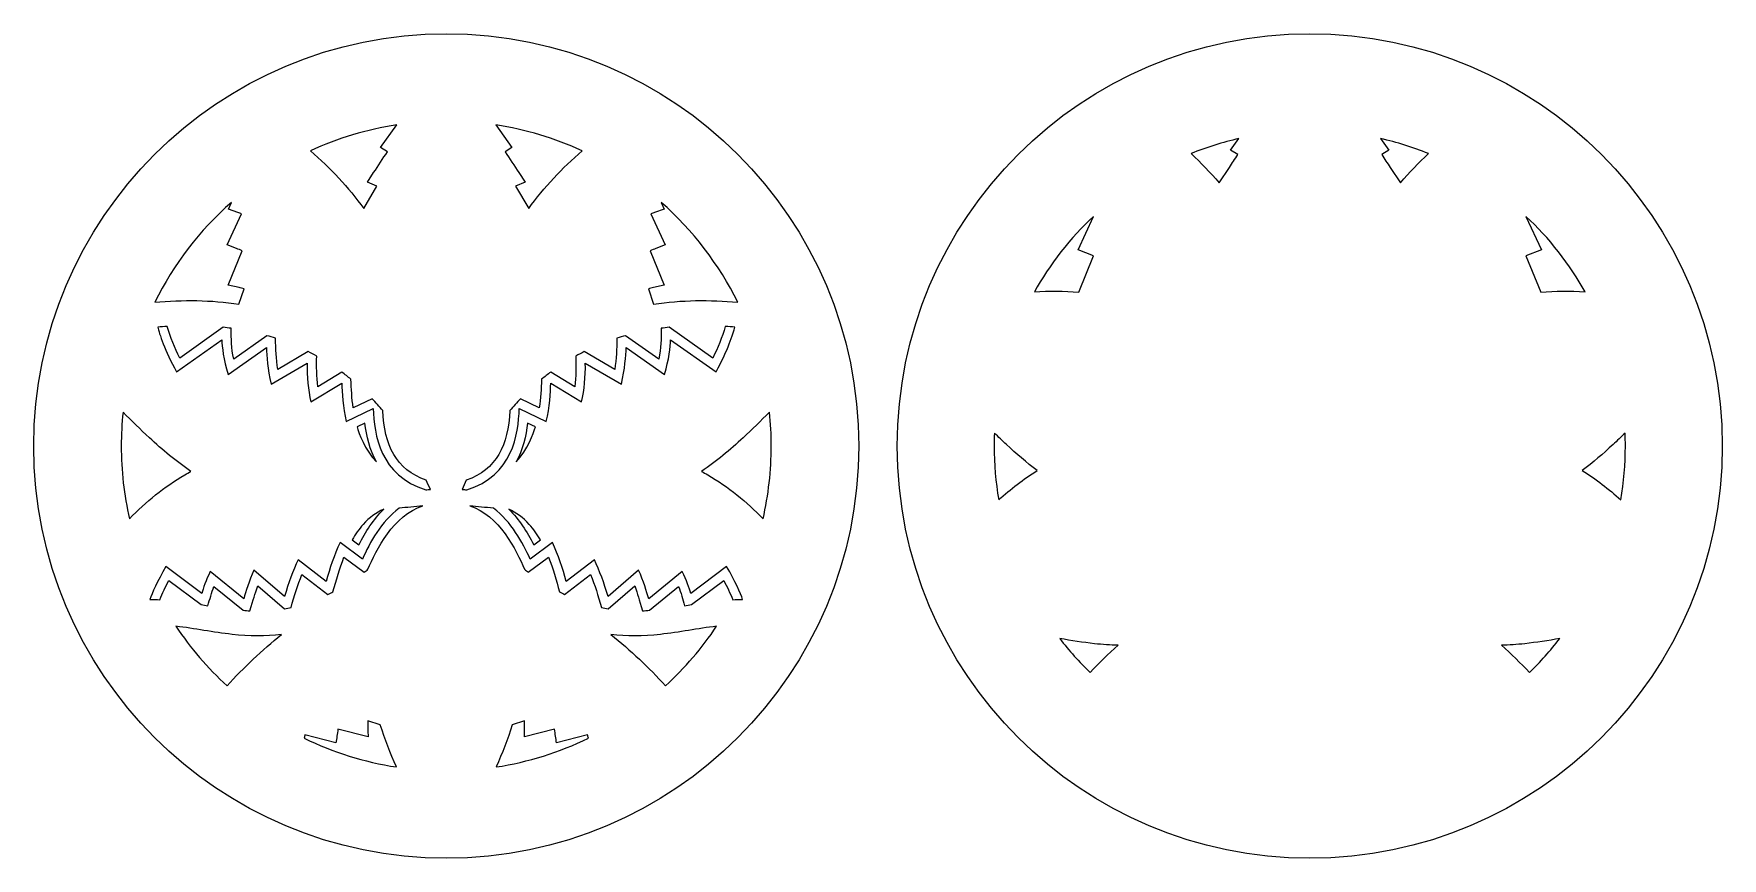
# Model space of a CAD drawing. Header units: millimetres. Extents: x -393 to 393, y -393 to 393.
# Drawn here: x -393 to 127, y -393 to -139 of the extents above; entities that cross this region are included whole.
import ezdxf

# ---------------------------------------------------------------- set-up
doc = ezdxf.new("R2010")
doc.units = ezdxf.units.MM
doc.header["$MEASUREMENT"] = 0
doc.layers.add('layer 1', color=7, linetype='Continuous')

msp = doc.modelspace()

# ---------------------------------------------------------------- linework, layer by layer
at = {"layer": 'layer 1', "lineweight": 9}
for points, knots in [([(-138.8947, -265.8947), (-138.8947, -195.7545), (-195.7545, -138.8947), (-265.8947, -138.8947), (-265.8947, -138.8947), (-336.0349, -138.8947), (-392.8947, -195.7545), (-392.8947, -265.8947), (-392.8947, -265.8947), (-392.8947, -336.0349), (-336.0349, -392.8947), (-265.8947, -392.8947), (-265.8947, -392.8947), (-195.7545, -392.8947), (-138.8947, -336.0349), (-138.8947, -265.8947)], [0, 0, 0, 0, 0.2, 0.2, 0.2, 0.2, 0.4, 0.4, 0.4, 0.4, 0.6, 0.6, 0.6, 0.6, 1, 1, 1, 1]), ([(126.9586, -265.8947), (126.9586, -195.7545), (70.0988, -138.8947), (-0.0414, -138.8947), (-0.0414, -138.8947), (-70.1816, -138.8947), (-127.0414, -195.7545), (-127.0414, -265.8947), (-127.0414, -265.8947), (-127.0414, -336.0349), (-70.1816, -392.8947), (-0.0414, -392.8947), (-0.0414, -392.8947), (70.0988, -392.8947), (126.9586, -336.0349), (126.9586, -265.8947)], [0, 0, 0, 0, 0.2, 0.2, 0.2, 0.2, 0.4, 0.4, 0.4, 0.4, 0.6, 0.6, 0.6, 0.6, 1, 1, 1, 1]), ([(-291.2778, -192.7517), (-295.9988, -186.1778), (-301.5751, -180.2348), (-307.7336, -174.974), (-307.7336, -174.974), (-299.2784, -171.0773), (-290.3318, -168.394), (-281.1369, -166.9878), (-281.1369, -166.9878), (-281.1369, -166.9878), (-286.1284, -173.9221), (-286.1284, -173.9221), (-286.1284, -173.9221), (-286.1284, -173.9221), (-284.0211, -175.2521), (-284.0211, -175.2521), (-284.0211, -175.2521), (-285.4255, -177.3943), (-286.8211, -179.5428), (-288.2474, -181.6694), (-288.2474, -181.6694), (-288.2474, -181.6694), (-290.1949, -184.5731), (-290.1949, -184.5731), (-290.1949, -184.5731), (-290.1949, -184.5731), (-287.2446, -185.8212), (-287.2446, -185.8212), (-287.2446, -185.8212), (-287.2446, -185.8212), (-291.2778, -192.7517), (-291.2778, -192.7517)], [0, 0, 0, 0, 0.11111111, 0.11111111, 0.11111111, 0.11111111, 0.22222222, 0.22222222, 0.22222222, 0.22222222, 0.33333333, 0.33333333, 0.33333333, 0.33333333, 0.44444444, 0.44444444, 0.44444444, 0.44444444, 0.55555556, 0.55555556, 0.55555556, 0.55555556, 0.66666667, 0.66666667, 0.66666667, 0.66666667, 0.77777778, 0.77777778, 0.77777778, 0.77777778, 1, 1, 1, 1]), ([(-240.5116, -192.7517), (-240.5116, -192.7517), (-244.5448, -185.8212), (-244.5448, -185.8212), (-244.5448, -185.8212), (-244.5448, -185.8212), (-241.5945, -184.5731), (-241.5945, -184.5731), (-241.5945, -184.5731), (-241.5945, -184.5731), (-243.542, -181.6694), (-243.542, -181.6694), (-243.542, -181.6694), (-244.9683, -179.5428), (-246.3639, -177.3943), (-247.7683, -175.2521), (-247.7683, -175.2521), (-247.7683, -175.2521), (-245.661, -173.9221), (-245.661, -173.9221), (-245.661, -173.9221), (-245.661, -173.9221), (-250.6525, -166.9878), (-250.6525, -166.9878), (-250.6525, -166.9878), (-241.4576, -168.394), (-232.511, -171.0773), (-224.0558, -174.974), (-224.0558, -174.974), (-230.2143, -180.2348), (-235.7906, -186.1778), (-240.5116, -192.7517)], [0, 0, 0, 0, 0.11111111, 0.11111111, 0.11111111, 0.11111111, 0.22222222, 0.22222222, 0.22222222, 0.22222222, 0.33333333, 0.33333333, 0.33333333, 0.33333333, 0.44444444, 0.44444444, 0.44444444, 0.44444444, 0.55555556, 0.55555556, 0.55555556, 0.55555556, 0.66666667, 0.66666667, 0.66666667, 0.66666667, 0.77777778, 0.77777778, 0.77777778, 0.77777778, 1, 1, 1, 1]), ([(-27.9753, -184.8092), (-30.6605, -181.6469), (-33.5418, -178.6499), (-36.5851, -175.8249), (-36.5851, -175.8249), (-31.8043, -173.8838), (-26.8803, -172.3313), (-21.8569, -171.179), (-21.8569, -171.179), (-21.8569, -171.179), (-24.4099, -174.7256), (-24.4099, -174.7256), (-24.4099, -174.7256), (-24.4099, -174.7256), (-22.19, -176.1267), (-22.19, -176.1267), (-22.19, -176.1267), (-23.0516, -177.4423), (-23.9157, -178.7561), (-24.7912, -180.0617), (-24.7912, -180.0617), (-24.7912, -180.0617), (-27.9753, -184.8092), (-27.9753, -184.8092)], [0, 0, 0, 0, 0.14285714, 0.14285714, 0.14285714, 0.14285714, 0.28571429, 0.28571429, 0.28571429, 0.28571429, 0.42857143, 0.42857143, 0.42857143, 0.42857143, 0.57142857, 0.57142857, 0.57142857, 0.57142857, 0.71428571, 0.71428571, 0.71428571, 0.71428571, 1, 1, 1, 1]), ([(36.5023, -175.8249), (33.459, -178.6499), (30.5777, -181.6469), (27.8925, -184.8092), (27.8925, -184.8092), (27.8925, -184.8092), (24.7084, -180.0617), (24.7084, -180.0617), (24.7084, -180.0617), (23.8329, -178.7561), (22.9688, -177.4423), (22.1072, -176.1267), (22.1072, -176.1267), (22.1072, -176.1267), (24.3271, -174.7256), (24.3271, -174.7256), (24.3271, -174.7256), (24.3271, -174.7256), (21.7741, -171.179), (21.7741, -171.179), (21.7741, -171.179), (26.7975, -172.3313), (31.7215, -173.8838), (36.5023, -175.8249)], [0, 0, 0, 0, 0.14285714, 0.14285714, 0.14285714, 0.14285714, 0.28571429, 0.28571429, 0.28571429, 0.28571429, 0.42857143, 0.42857143, 0.42857143, 0.42857143, 0.57142857, 0.57142857, 0.57142857, 0.57142857, 0.71428571, 0.71428571, 0.71428571, 0.71428571, 1, 1, 1, 1]), ([(-329.7405, -222.2015), (-338.2955, -220.9002), (-347.0339, -220.7949), (-355.6526, -221.6205), (-355.6526, -221.6205), (-349.8656, -209.9127), (-341.8283, -199.4492), (-332.0602, -190.8316), (-332.0602, -190.8316), (-332.0602, -190.8316), (-332.9769, -192.9854), (-332.9769, -192.9854), (-332.9769, -192.9854), (-332.9769, -192.9854), (-330.0399, -193.9905), (-330.0399, -193.9905), (-330.0399, -193.9905), (-329.6589, -194.1208), (-329.2789, -194.2572), (-328.9002, -194.3984), (-328.9002, -194.3984), (-328.9002, -194.3984), (-333.3053, -203.9125), (-333.3053, -203.9125), (-333.3053, -203.9125), (-333.3053, -203.9125), (-330.4662, -205.0375), (-330.4662, -205.0375), (-330.4662, -205.0375), (-329.8703, -205.2737), (-329.2753, -205.512), (-328.6816, -205.7533), (-328.6816, -205.7533), (-328.6816, -205.7533), (-332.9972, -216.3037), (-332.9972, -216.3037), (-332.9972, -216.3037), (-332.9972, -216.3037), (-329.6888, -217.0666), (-329.6888, -217.0666), (-329.6888, -217.0666), (-329.1677, -217.1867), (-328.6482, -217.3166), (-328.1306, -217.4547), (-328.1306, -217.4547), (-328.1306, -217.4547), (-329.7405, -222.2015), (-329.7405, -222.2015)], [0, 0, 0, 0, 0.07692308, 0.07692308, 0.07692308, 0.07692308, 0.15384615, 0.15384615, 0.15384615, 0.15384615, 0.23076923, 0.23076923, 0.23076923, 0.23076923, 0.30769231, 0.30769231, 0.30769231, 0.30769231, 0.38461538, 0.38461538, 0.38461538, 0.38461538, 0.46153846, 0.46153846, 0.46153846, 0.46153846, 0.53846154, 0.53846154, 0.53846154, 0.53846154, 0.61538462, 0.61538462, 0.61538462, 0.61538462, 0.69230769, 0.69230769, 0.69230769, 0.69230769, 0.76923077, 0.76923077, 0.76923077, 0.76923077, 0.84615385, 0.84615385, 0.84615385, 0.84615385, 1, 1, 1, 1]), ([(-202.0489, -222.2015), (-202.0489, -222.2015), (-203.6588, -217.4547), (-203.6588, -217.4547), (-203.6588, -217.4547), (-203.1412, -217.3166), (-202.6217, -217.1867), (-202.1006, -217.0666), (-202.1006, -217.0666), (-202.1006, -217.0666), (-198.7922, -216.3037), (-198.7922, -216.3037), (-198.7922, -216.3037), (-198.7922, -216.3037), (-203.1078, -205.7533), (-203.1078, -205.7533), (-203.1078, -205.7533), (-202.5141, -205.512), (-201.9191, -205.2737), (-201.3232, -205.0375), (-201.3232, -205.0375), (-201.3232, -205.0375), (-198.4841, -203.9125), (-198.4841, -203.9125), (-198.4841, -203.9125), (-198.4841, -203.9125), (-202.8892, -194.3984), (-202.8892, -194.3984), (-202.8892, -194.3984), (-202.5105, -194.2572), (-202.1305, -194.1208), (-201.7495, -193.9905), (-201.7495, -193.9905), (-201.7495, -193.9905), (-198.8125, -192.9854), (-198.8125, -192.9854), (-198.8125, -192.9854), (-198.8125, -192.9854), (-199.7292, -190.8316), (-199.7292, -190.8316), (-199.7292, -190.8316), (-189.9611, -199.4492), (-181.9238, -209.9127), (-176.1368, -221.6205), (-176.1368, -221.6205), (-184.7555, -220.7949), (-193.4939, -220.9002), (-202.0489, -222.2015)], [0, 0, 0, 0, 0.07692308, 0.07692308, 0.07692308, 0.07692308, 0.15384615, 0.15384615, 0.15384615, 0.15384615, 0.23076923, 0.23076923, 0.23076923, 0.23076923, 0.30769231, 0.30769231, 0.30769231, 0.30769231, 0.38461538, 0.38461538, 0.38461538, 0.38461538, 0.46153846, 0.46153846, 0.46153846, 0.46153846, 0.53846154, 0.53846154, 0.53846154, 0.53846154, 0.61538462, 0.61538462, 0.61538462, 0.61538462, 0.69230769, 0.69230769, 0.69230769, 0.69230769, 0.76923077, 0.76923077, 0.76923077, 0.76923077, 0.84615385, 0.84615385, 0.84615385, 0.84615385, 1, 1, 1, 1]), ([(-71.1512, -218.4866), (-75.6945, -218.1549), (-80.263, -218.1243), (-84.8157, -218.3591), (-84.8157, -218.3591), (-80.3267, -210.3727), (-73.5283, -201.4184), (-66.6224, -195.1797), (-66.6224, -195.1797), (-66.6224, -195.1797), (-71.3543, -205.4711), (-71.3543, -205.4711), (-71.3543, -205.4711), (-71.3543, -205.4711), (-66.6016, -207.3542), (-66.6016, -207.3542), (-66.6016, -207.3542), (-66.6016, -207.3542), (-71.1512, -218.4866), (-71.1512, -218.4866)], [0, 0, 0, 0, 0.16666667, 0.16666667, 0.16666667, 0.16666667, 0.33333333, 0.33333333, 0.33333333, 0.33333333, 0.5, 0.5, 0.5, 0.5, 0.66666667, 0.66666667, 0.66666667, 0.66666667, 1, 1, 1, 1]), ([(84.7329, -218.3591), (80.1802, -218.1243), (75.6117, -218.1549), (71.0684, -218.4866), (71.0684, -218.4866), (71.0684, -218.4866), (66.5188, -207.3542), (66.5188, -207.3542), (66.5188, -207.3542), (66.5188, -207.3542), (71.2715, -205.4711), (71.2715, -205.4711), (71.2715, -205.4711), (71.2715, -205.4711), (66.5396, -195.1797), (66.5396, -195.1797), (66.5396, -195.1797), (73.4455, -201.4184), (80.2439, -210.3727), (84.7329, -218.3591)], [0, 0, 0, 0, 0.16666667, 0.16666667, 0.16666667, 0.16666667, 0.33333333, 0.33333333, 0.33333333, 0.33333333, 0.5, 0.5, 0.5, 0.5, 0.66666667, 0.66666667, 0.66666667, 0.66666667, 1, 1, 1, 1]), ([(-318.4483, -232.7233), (-318.3762, -235.9961), (-318.2812, -239.005), (-317.7601, -242.2774), (-317.7601, -242.2774), (-317.7601, -242.2774), (-308.3945, -236.8146), (-308.3945, -236.8146), (-308.3945, -236.8146), (-307.5195, -237.2507), (-306.6476, -237.7081), (-305.7795, -238.1875), (-305.7795, -238.1875), (-305.8383, -241.4047), (-305.8556, -244.4211), (-305.4553, -247.6477), (-305.4553, -247.6477), (-305.4553, -247.6477), (-298.0541, -243.1435), (-298.0541, -243.1435), (-298.0541, -243.1435), (-297.1172, -243.8353), (-296.1875, -244.5576), (-295.2662, -245.3116), (-295.2662, -245.3116), (-295.122, -248.2697), (-294.967, -251.2074), (-294.5467, -254.1449), (-294.5467, -254.1449), (-294.5467, -254.1449), (-288.7379, -251.3566), (-288.7379, -251.3566), (-288.7379, -251.3566), (-287.6298, -252.5131), (-286.5388, -253.7248), (-285.467, -254.9937), (-285.467, -254.9937), (-284.9764, -265.5714), (-281.3847, -273.2045), (-272.0541, -276.4365), (-272.0541, -276.4365), (-271.6273, -277.361), (-271.2075, -278.3025), (-270.7952, -279.2613), (-270.7952, -279.2613), (-271.2635, -279.3172), (-271.7292, -279.3713), (-272.1922, -279.4235), (-272.1922, -279.4235), (-286.2941, -274.9913), (-288.1159, -262.3349), (-288.3798, -254.3864), (-288.3798, -254.3864), (-288.3798, -254.3864), (-296.7044, -258.3823), (-296.7044, -258.3823), (-296.7044, -258.3823), (-297.7368, -253.8133), (-297.9522, -249.5045), (-298.0959, -246.5478), (-298.0959, -246.5478), (-298.0959, -246.5478), (-307.5827, -252.3213), (-307.5827, -252.3213), (-307.5827, -252.3213), (-308.4049, -248.5768), (-308.7846, -244.5619), (-308.7063, -240.3379), (-308.7063, -240.3379), (-308.7063, -240.3379), (-319.8099, -246.8146), (-319.8099, -246.8146), (-319.8099, -246.8146), (-320.8773, -242.2381), (-321.2154, -238.2139), (-321.2734, -235.5543), (-321.2734, -235.5543), (-321.2734, -235.5543), (-333.0767, -243.8628), (-333.0767, -243.8628), (-333.0767, -243.8628), (-334.4625, -239.2159), (-334.9617, -235.3378), (-334.9757, -233.158), (-334.9757, -233.158), (-334.9757, -233.158), (-348.9556, -243.0633), (-348.9556, -243.0633), (-348.9556, -243.0633), (-352.5314, -236.505), (-354.3032, -231.1973), (-354.713, -229.267), (-354.713, -229.267), (-353.7619, -229.1777), (-352.7949, -229.0989), (-351.8137, -229.0327), (-351.8137, -229.0327), (-350.8335, -232.3532), (-349.5074, -235.7373), (-347.965, -238.8238), (-347.965, -238.8238), (-347.965, -238.8238), (-334.5697, -229.3329), (-334.5697, -229.3329), (-334.5697, -229.3329), (-333.7537, -229.4216), (-332.9341, -229.5222), (-332.1118, -229.6352), (-332.1118, -229.6352), (-332.0902, -233.0593), (-332.0746, -235.6541), (-331.3278, -239.102), (-331.3278, -239.102), (-331.3278, -239.102), (-321.119, -231.9159), (-321.119, -231.9159), (-321.119, -231.9159), (-320.229, -232.1673), (-319.3384, -232.4362), (-318.4483, -232.7233)], [0, 0, 0, 0, 0.03225806, 0.03225806, 0.03225806, 0.03225806, 0.06451613, 0.06451613, 0.06451613, 0.06451613, 0.09677419, 0.09677419, 0.09677419, 0.09677419, 0.12903226, 0.12903226, 0.12903226, 0.12903226, 0.16129032, 0.16129032, 0.16129032, 0.16129032, 0.19354839, 0.19354839, 0.19354839, 0.19354839, 0.22580645, 0.22580645, 0.22580645, 0.22580645, 0.25806452, 0.25806452, 0.25806452, 0.25806452, 0.29032258, 0.29032258, 0.29032258, 0.29032258, 0.32258065, 0.32258065, 0.32258065, 0.32258065, 0.35483871, 0.35483871, 0.35483871, 0.35483871, 0.38709677, 0.38709677, 0.38709677, 0.38709677, 0.41935484, 0.41935484, 0.41935484, 0.41935484, 0.4516129, 0.4516129, 0.4516129, 0.4516129, 0.48387097, 0.48387097, 0.48387097, 0.48387097, 0.51612903, 0.51612903, 0.51612903, 0.51612903, 0.5483871, 0.5483871, 0.5483871, 0.5483871, 0.58064516, 0.58064516, 0.58064516, 0.58064516, 0.61290323, 0.61290323, 0.61290323, 0.61290323, 0.64516129, 0.64516129, 0.64516129, 0.64516129, 0.67741935, 0.67741935, 0.67741935, 0.67741935, 0.70967742, 0.70967742, 0.70967742, 0.70967742, 0.74193548, 0.74193548, 0.74193548, 0.74193548, 0.77419355, 0.77419355, 0.77419355, 0.77419355, 0.80645161, 0.80645161, 0.80645161, 0.80645161, 0.83870968, 0.83870968, 0.83870968, 0.83870968, 0.87096774, 0.87096774, 0.87096774, 0.87096774, 0.90322581, 0.90322581, 0.90322581, 0.90322581, 0.93548387, 0.93548387, 0.93548387, 0.93548387, 1, 1, 1, 1]), ([(-260.9942, -279.2613), (-260.5819, -278.3025), (-260.1621, -277.361), (-259.7353, -276.4365), (-259.7353, -276.4365), (-250.4047, -273.2045), (-246.813, -265.5714), (-246.3224, -254.9937), (-246.3224, -254.9937), (-245.2506, -253.7248), (-244.1596, -252.5131), (-243.0515, -251.3566), (-243.0515, -251.3566), (-243.0515, -251.3566), (-237.2427, -254.1449), (-237.2427, -254.1449), (-237.2427, -254.1449), (-236.8224, -251.2074), (-236.6674, -248.2697), (-236.5232, -245.3116), (-236.5232, -245.3116), (-235.6019, -244.5576), (-234.6722, -243.8353), (-233.7353, -243.1435), (-233.7353, -243.1435), (-233.7353, -243.1435), (-226.3341, -247.6477), (-226.3341, -247.6477), (-226.3341, -247.6477), (-225.9338, -244.4211), (-225.9511, -241.4047), (-226.0099, -238.1875), (-226.0099, -238.1875), (-225.1418, -237.7081), (-224.2699, -237.2507), (-223.3949, -236.8146), (-223.3949, -236.8146), (-223.3949, -236.8146), (-214.0293, -242.2774), (-214.0293, -242.2774), (-214.0293, -242.2774), (-213.5082, -239.005), (-213.4132, -235.9961), (-213.3411, -232.7233), (-213.3411, -232.7233), (-212.451, -232.4362), (-211.5604, -232.1673), (-210.6704, -231.9159), (-210.6704, -231.9159), (-210.6704, -231.9159), (-200.4616, -239.102), (-200.4616, -239.102), (-200.4616, -239.102), (-199.7148, -235.6541), (-199.6992, -233.0593), (-199.6777, -229.6352), (-199.6777, -229.6352), (-198.8553, -229.5222), (-198.0357, -229.4216), (-197.2197, -229.3329), (-197.2197, -229.3329), (-197.2197, -229.3329), (-183.8244, -238.8238), (-183.8244, -238.8238), (-183.8244, -238.8238), (-182.282, -235.7373), (-180.9559, -232.3532), (-179.9757, -229.0327), (-179.9757, -229.0327), (-178.9945, -229.0989), (-178.0275, -229.1777), (-177.0764, -229.267), (-177.0764, -229.267), (-177.4862, -231.1973), (-179.2579, -236.5051), (-182.8337, -243.0633), (-182.8337, -243.0633), (-182.8337, -243.0633), (-196.8137, -233.158), (-196.8137, -233.158), (-196.8137, -233.158), (-196.8277, -235.3378), (-197.3269, -239.2159), (-198.7128, -243.8628), (-198.7128, -243.8628), (-198.7128, -243.8628), (-210.516, -235.5543), (-210.516, -235.5543), (-210.516, -235.5543), (-210.574, -238.2139), (-210.9121, -242.2381), (-211.9795, -246.8146), (-211.9795, -246.8146), (-211.9795, -246.8146), (-223.0831, -240.3379), (-223.0831, -240.3379), (-223.0831, -240.3379), (-223.0048, -244.5619), (-223.3845, -248.5768), (-224.2067, -252.3213), (-224.2067, -252.3213), (-224.2067, -252.3213), (-233.6935, -246.5478), (-233.6935, -246.5478), (-233.6935, -246.5478), (-233.8372, -249.5045), (-234.0526, -253.8133), (-235.085, -258.3823), (-235.085, -258.3823), (-235.085, -258.3823), (-243.4096, -254.3864), (-243.4096, -254.3864), (-243.4096, -254.3864), (-243.6735, -262.3349), (-245.4953, -274.9913), (-259.5972, -279.4235), (-259.5972, -279.4235), (-260.0602, -279.3713), (-260.5259, -279.3172), (-260.9942, -279.2613)], [0, 0, 0, 0, 0.03225806, 0.03225806, 0.03225806, 0.03225806, 0.06451613, 0.06451613, 0.06451613, 0.06451613, 0.09677419, 0.09677419, 0.09677419, 0.09677419, 0.12903226, 0.12903226, 0.12903226, 0.12903226, 0.16129032, 0.16129032, 0.16129032, 0.16129032, 0.19354839, 0.19354839, 0.19354839, 0.19354839, 0.22580645, 0.22580645, 0.22580645, 0.22580645, 0.25806452, 0.25806452, 0.25806452, 0.25806452, 0.29032258, 0.29032258, 0.29032258, 0.29032258, 0.32258065, 0.32258065, 0.32258065, 0.32258065, 0.35483871, 0.35483871, 0.35483871, 0.35483871, 0.38709677, 0.38709677, 0.38709677, 0.38709677, 0.41935484, 0.41935484, 0.41935484, 0.41935484, 0.4516129, 0.4516129, 0.4516129, 0.4516129, 0.48387097, 0.48387097, 0.48387097, 0.48387097, 0.51612903, 0.51612903, 0.51612903, 0.51612903, 0.5483871, 0.5483871, 0.5483871, 0.5483871, 0.58064516, 0.58064516, 0.58064516, 0.58064516, 0.61290323, 0.61290323, 0.61290323, 0.61290323, 0.64516129, 0.64516129, 0.64516129, 0.64516129, 0.67741935, 0.67741935, 0.67741935, 0.67741935, 0.70967742, 0.70967742, 0.70967742, 0.70967742, 0.74193548, 0.74193548, 0.74193548, 0.74193548, 0.77419355, 0.77419355, 0.77419355, 0.77419355, 0.80645161, 0.80645161, 0.80645161, 0.80645161, 0.83870968, 0.83870968, 0.83870968, 0.83870968, 0.87096774, 0.87096774, 0.87096774, 0.87096774, 0.90322581, 0.90322581, 0.90322581, 0.90322581, 0.93548387, 0.93548387, 0.93548387, 0.93548387, 1, 1, 1, 1]), ([(-357.314, -263.3357), (-353.2621, -267.104), (-349.0384, -270.6203), (-344.4867, -273.7173), (-344.4867, -273.7173), (-345.1248, -274.063), (-345.7577, -274.4182), (-346.3853, -274.783), (-346.3853, -274.783), (-352.7343, -278.4733), (-358.4092, -283.0502), (-363.429, -288.337), (-363.429, -288.337), (-365.1135, -280.981), (-365.9553, -273.4535), (-365.9553, -265.8947), (-365.9553, -265.8947), (-365.9553, -262.4086), (-365.7766, -258.9242), (-365.4176, -255.4579), (-365.4176, -255.4579), (-362.737, -258.105), (-360.0734, -260.7693), (-357.314, -263.3357)], [0, 0, 0, 0, 0.14285714, 0.14285714, 0.14285714, 0.14285714, 0.28571429, 0.28571429, 0.28571429, 0.28571429, 0.42857143, 0.42857143, 0.42857143, 0.42857143, 0.57142857, 0.57142857, 0.57142857, 0.57142857, 0.71428571, 0.71428571, 0.71428571, 0.71428571, 1, 1, 1, 1]), ([(-293.329, -259.9637), (-293.329, -259.9637), (-290.956, -258.8246), (-290.956, -258.8246), (-290.956, -258.8246), (-290.4973, -262.8624), (-289.3949, -267.151), (-287.3979, -270.7949), (-287.3979, -270.7949), (-290.9835, -267.0759), (-292.8101, -262.0061), (-293.329, -259.9637)], [0, 0, 0, 0, 0.25, 0.25, 0.25, 0.25, 0.5, 0.5, 0.5, 0.5, 1, 1, 1, 1]), ([(-244.3915, -270.7949), (-242.3945, -267.151), (-241.2921, -262.8624), (-240.8334, -258.8246), (-240.8334, -258.8246), (-240.8334, -258.8246), (-238.4604, -259.9637), (-238.4604, -259.9637), (-238.4604, -259.9637), (-238.9793, -262.0061), (-240.8059, -267.0759), (-244.3915, -270.7949)], [0, 0, 0, 0, 0.25, 0.25, 0.25, 0.25, 0.5, 0.5, 0.5, 0.5, 1, 1, 1, 1]), ([(-174.4754, -263.3357), (-171.716, -260.7693), (-169.0524, -258.105), (-166.3718, -255.4579), (-166.3718, -255.4579), (-166.0128, -258.9242), (-165.8341, -262.4086), (-165.8341, -265.8947), (-165.8341, -265.8947), (-165.8341, -273.4535), (-166.6759, -280.981), (-168.3604, -288.337), (-168.3604, -288.337), (-173.3802, -283.0502), (-179.0551, -278.4733), (-185.4041, -274.783), (-185.4041, -274.783), (-186.0317, -274.4182), (-186.6646, -274.063), (-187.3027, -273.7173), (-187.3027, -273.7173), (-182.751, -270.6203), (-178.5273, -267.104), (-174.4754, -263.3357)], [0, 0, 0, 0, 0.14285714, 0.14285714, 0.14285714, 0.14285714, 0.28571429, 0.28571429, 0.28571429, 0.28571429, 0.42857143, 0.42857143, 0.42857143, 0.42857143, 0.57142857, 0.57142857, 0.57142857, 0.57142857, 0.71428571, 0.71428571, 0.71428571, 0.71428571, 1, 1, 1, 1]), ([(-97.1352, -261.9052), (-95.9117, -263.0994), (-94.6789, -264.2843), (-93.4264, -265.4491), (-93.4264, -265.4491), (-90.3789, -268.2835), (-87.237, -270.9762), (-83.9378, -273.4636), (-83.9378, -273.4636), (-88.1922, -276.1099), (-92.1442, -279.1486), (-95.7978, -282.5274), (-95.7978, -282.5274), (-96.7432, -277.0407), (-97.2156, -271.4765), (-97.2156, -265.8947), (-97.2156, -265.8947), (-97.2156, -264.5643), (-97.1889, -263.2341), (-97.1352, -261.9052)], [0, 0, 0, 0, 0.16666667, 0.16666667, 0.16666667, 0.16666667, 0.33333333, 0.33333333, 0.33333333, 0.33333333, 0.5, 0.5, 0.5, 0.5, 0.66666667, 0.66666667, 0.66666667, 0.66666667, 1, 1, 1, 1]), ([(93.3436, -265.4491), (94.5961, -264.2843), (95.8289, -263.0994), (97.0524, -261.9052), (97.0524, -261.9052), (97.1061, -263.2341), (97.1328, -264.5643), (97.1328, -265.8947), (97.1328, -265.8947), (97.1328, -271.4765), (96.6604, -277.0407), (95.715, -282.5274), (95.715, -282.5274), (92.0614, -279.1486), (88.1094, -276.1099), (83.855, -273.4636), (83.855, -273.4636), (87.1542, -270.9762), (90.2961, -268.2835), (93.3436, -265.4491)], [0, 0, 0, 0, 0.16666667, 0.16666667, 0.16666667, 0.16666667, 0.33333333, 0.33333333, 0.33333333, 0.33333333, 0.5, 0.5, 0.5, 0.5, 0.66666667, 0.66666667, 0.66666667, 0.66666667, 1, 1, 1, 1]), ([(-352.194, -303.0493), (-352.194, -303.0493), (-341.187, -311.308), (-341.187, -311.308), (-341.187, -311.308), (-340.7242, -309.6804), (-339.8959, -307.2981), (-338.5698, -304.5341), (-338.5698, -304.5341), (-338.5698, -304.5341), (-328.2405, -312.9585), (-328.2405, -312.9585), (-328.2405, -312.9585), (-327.5758, -310.7122), (-326.6175, -307.5767), (-325.1109, -304.1003), (-325.1109, -304.1003), (-325.1109, -304.1003), (-315.6974, -312.2636), (-315.6974, -312.2636), (-315.6974, -312.2636), (-314.4882, -308.118), (-313.0958, -304.3396), (-311.5126, -300.9377), (-311.5126, -300.9377), (-311.5126, -300.9377), (-302.8512, -307.5975), (-302.8512, -307.5975), (-302.8512, -307.5975), (-301.7297, -303.5555), (-300.4012, -299.4393), (-298.5657, -295.6702), (-298.5657, -295.6702), (-298.5657, -295.6702), (-291.7279, -300.7247), (-291.7279, -300.7247), (-291.7279, -300.7247), (-289.4294, -295.6351), (-285.8854, -289.2008), (-280.4357, -285.0061), (-280.4357, -285.0061), (-277.987, -284.8389), (-275.547, -284.6219), (-273.1227, -284.3648), (-273.1227, -284.3648), (-282.1471, -287.2039), (-287.4676, -297.8698), (-289.996, -303.8877), (-289.996, -303.8877), (-290.3815, -304.1793), (-290.7645, -304.4649), (-291.1452, -304.7444), (-291.1452, -304.7444), (-291.1452, -304.7444), (-297.3858, -300.1326), (-297.3858, -300.1326), (-297.3858, -300.1326), (-298.7591, -303.6281), (-299.7486, -307.1821), (-300.7665, -310.8343), (-300.7665, -310.8343), (-301.2944, -311.1125), (-301.8179, -311.3789), (-302.3372, -311.6337), (-302.3372, -311.6337), (-302.3372, -311.6337), (-310.3464, -305.4753), (-310.3464, -305.4753), (-310.3464, -305.4753), (-311.6579, -308.8189), (-312.6226, -311.9238), (-313.6834, -315.663), (-313.6834, -315.663), (-314.3699, -315.8129), (-315.0504, -315.9448), (-315.7255, -316.0597), (-315.7255, -316.0597), (-315.7255, -316.0597), (-323.9065, -308.9652), (-323.9065, -308.9652), (-323.9065, -308.9652), (-324.8912, -311.7486), (-325.2288, -312.9631), (-326.3228, -316.6508), (-326.3228, -316.6508), (-327.0323, -316.618), (-327.7389, -316.5729), (-328.4436, -316.5175), (-328.4436, -316.5175), (-328.4436, -316.5175), (-337.4445, -309.1764), (-337.4445, -309.1764), (-337.4445, -309.1764), (-338.1725, -311.1168), (-338.6985, -313.1045), (-339.2632, -315.0955), (-339.2632, -315.0955), (-339.9736, -314.982), (-340.6866, -314.8677), (-341.4028, -314.7545), (-341.4028, -314.7545), (-341.4028, -314.7545), (-351.3086, -307.3221), (-351.3086, -307.3221), (-351.3086, -307.3221), (-352.3611, -309.2138), (-353.2773, -311.2415), (-354.0916, -313.2658), (-354.0916, -313.2658), (-355.0981, -313.2128), (-356.1182, -313.179), (-357.1537, -313.1687), (-357.1537, -313.1687), (-356.4443, -311.3042), (-354.9279, -307.527), (-352.194, -303.0493)], [0, 0, 0, 0, 0.03333333, 0.03333333, 0.03333333, 0.03333333, 0.06666667, 0.06666667, 0.06666667, 0.06666667, 0.1, 0.1, 0.1, 0.1, 0.13333333, 0.13333333, 0.13333333, 0.13333333, 0.16666667, 0.16666667, 0.16666667, 0.16666667, 0.2, 0.2, 0.2, 0.2, 0.23333333, 0.23333333, 0.23333333, 0.23333333, 0.26666667, 0.26666667, 0.26666667, 0.26666667, 0.3, 0.3, 0.3, 0.3, 0.33333333, 0.33333333, 0.33333333, 0.33333333, 0.36666667, 0.36666667, 0.36666667, 0.36666667, 0.4, 0.4, 0.4, 0.4, 0.43333333, 0.43333333, 0.43333333, 0.43333333, 0.46666667, 0.46666667, 0.46666667, 0.46666667, 0.5, 0.5, 0.5, 0.5, 0.53333333, 0.53333333, 0.53333333, 0.53333333, 0.56666667, 0.56666667, 0.56666667, 0.56666667, 0.6, 0.6, 0.6, 0.6, 0.63333333, 0.63333333, 0.63333333, 0.63333333, 0.66666667, 0.66666667, 0.66666667, 0.66666667, 0.7, 0.7, 0.7, 0.7, 0.73333333, 0.73333333, 0.73333333, 0.73333333, 0.76666667, 0.76666667, 0.76666667, 0.76666667, 0.8, 0.8, 0.8, 0.8, 0.83333333, 0.83333333, 0.83333333, 0.83333333, 0.86666667, 0.86666667, 0.86666667, 0.86666667, 0.9, 0.9, 0.9, 0.9, 0.93333333, 0.93333333, 0.93333333, 0.93333333, 1, 1, 1, 1]), ([(-294.8592, -294.82), (-293.886, -293.1137), (-292.7681, -291.5017), (-291.4669, -290.0576), (-291.4669, -290.0576), (-289.5763, -287.9594), (-287.4474, -286.4253), (-285.1577, -285.3452), (-285.1577, -285.3452), (-288.2944, -288.5173), (-290.7753, -292.3417), (-292.8177, -296.3294), (-292.8177, -296.3294), (-292.8177, -296.3294), (-294.8592, -294.82), (-294.8592, -294.82)], [0, 0, 0, 0, 0.2, 0.2, 0.2, 0.2, 0.4, 0.4, 0.4, 0.4, 0.6, 0.6, 0.6, 0.6, 1, 1, 1, 1]), ([(-258.667, -284.3647), (-256.2428, -284.6218), (-253.8027, -284.8387), (-251.354, -285.0059), (-251.354, -285.0059), (-245.9042, -289.2006), (-242.36, -295.6351), (-240.0615, -300.7247), (-240.0615, -300.7247), (-240.0615, -300.7247), (-233.2235, -295.6707), (-233.2235, -295.6707), (-233.2235, -295.6707), (-231.3881, -299.4397), (-230.0597, -303.5557), (-228.9382, -307.5975), (-228.9382, -307.5975), (-228.9382, -307.5975), (-220.2768, -300.9377), (-220.2768, -300.9377), (-220.2768, -300.9377), (-218.6936, -304.3396), (-217.3012, -308.118), (-216.092, -312.2636), (-216.092, -312.2636), (-216.092, -312.2636), (-206.6785, -304.1003), (-206.6785, -304.1003), (-206.6785, -304.1003), (-205.1719, -307.5767), (-204.2136, -310.7122), (-203.5489, -312.9585), (-203.5489, -312.9585), (-203.5489, -312.9585), (-193.2196, -304.534), (-193.2196, -304.534), (-193.2196, -304.534), (-191.8934, -307.298), (-191.0652, -309.6804), (-190.6024, -311.308), (-190.6024, -311.308), (-190.6024, -311.308), (-179.5954, -303.0493), (-179.5954, -303.0493), (-179.5954, -303.0493), (-176.8615, -307.527), (-175.3451, -311.3042), (-174.6357, -313.1687), (-174.6357, -313.1687), (-175.6712, -313.179), (-176.6913, -313.2128), (-177.6978, -313.2658), (-177.6978, -313.2658), (-178.5121, -311.2415), (-179.4283, -309.2138), (-180.4808, -307.3221), (-180.4808, -307.3221), (-180.4808, -307.3221), (-190.3866, -314.7545), (-190.3866, -314.7545), (-190.3866, -314.7545), (-191.1028, -314.8677), (-191.8158, -314.982), (-192.5262, -315.0955), (-192.5262, -315.0955), (-193.0909, -313.1045), (-193.6169, -311.1168), (-194.3449, -309.1764), (-194.3449, -309.1764), (-194.3449, -309.1764), (-203.3458, -316.5175), (-203.3458, -316.5175), (-203.3458, -316.5175), (-204.0505, -316.5729), (-204.7571, -316.618), (-205.4666, -316.6508), (-205.4666, -316.6508), (-206.5606, -312.9631), (-206.8982, -311.7486), (-207.8829, -308.9652), (-207.8829, -308.9652), (-207.8829, -308.9652), (-216.0639, -316.0597), (-216.0639, -316.0597), (-216.0639, -316.0597), (-216.739, -315.9448), (-217.4195, -315.8129), (-218.106, -315.663), (-218.106, -315.663), (-219.1668, -311.9238), (-220.1315, -308.8189), (-221.443, -305.4753), (-221.443, -305.4753), (-221.443, -305.4753), (-229.4522, -311.6337), (-229.4522, -311.6337), (-229.4522, -311.6337), (-229.9715, -311.3789), (-230.495, -311.1125), (-231.0229, -310.8343), (-231.0229, -310.8343), (-232.0408, -307.1821), (-233.0303, -303.6281), (-234.4036, -300.1326), (-234.4036, -300.1326), (-234.4036, -300.1326), (-240.6442, -304.7444), (-240.6442, -304.7444), (-240.6442, -304.7444), (-241.0249, -304.4649), (-241.4079, -304.1793), (-241.7934, -303.8877), (-241.7934, -303.8877), (-244.3219, -297.8697), (-249.6424, -287.2038), (-258.667, -284.3647)], [0, 0, 0, 0, 0.03333333, 0.03333333, 0.03333333, 0.03333333, 0.06666667, 0.06666667, 0.06666667, 0.06666667, 0.1, 0.1, 0.1, 0.1, 0.13333333, 0.13333333, 0.13333333, 0.13333333, 0.16666667, 0.16666667, 0.16666667, 0.16666667, 0.2, 0.2, 0.2, 0.2, 0.23333333, 0.23333333, 0.23333333, 0.23333333, 0.26666667, 0.26666667, 0.26666667, 0.26666667, 0.3, 0.3, 0.3, 0.3, 0.33333333, 0.33333333, 0.33333333, 0.33333333, 0.36666667, 0.36666667, 0.36666667, 0.36666667, 0.4, 0.4, 0.4, 0.4, 0.43333333, 0.43333333, 0.43333333, 0.43333333, 0.46666667, 0.46666667, 0.46666667, 0.46666667, 0.5, 0.5, 0.5, 0.5, 0.53333333, 0.53333333, 0.53333333, 0.53333333, 0.56666667, 0.56666667, 0.56666667, 0.56666667, 0.6, 0.6, 0.6, 0.6, 0.63333333, 0.63333333, 0.63333333, 0.63333333, 0.66666667, 0.66666667, 0.66666667, 0.66666667, 0.7, 0.7, 0.7, 0.7, 0.73333333, 0.73333333, 0.73333333, 0.73333333, 0.76666667, 0.76666667, 0.76666667, 0.76666667, 0.8, 0.8, 0.8, 0.8, 0.83333333, 0.83333333, 0.83333333, 0.83333333, 0.86666667, 0.86666667, 0.86666667, 0.86666667, 0.9, 0.9, 0.9, 0.9, 0.93333333, 0.93333333, 0.93333333, 0.93333333, 1, 1, 1, 1]), ([(-238.9717, -296.3294), (-241.0141, -292.3417), (-243.495, -288.5173), (-246.6317, -285.3452), (-246.6317, -285.3452), (-244.342, -286.4253), (-242.2131, -287.9594), (-240.3225, -290.0576), (-240.3225, -290.0576), (-239.0213, -291.5017), (-237.9034, -293.1137), (-236.9302, -294.82), (-236.9302, -294.82), (-236.9302, -294.82), (-238.9717, -296.3294), (-238.9717, -296.3294)], [0, 0, 0, 0, 0.2, 0.2, 0.2, 0.2, 0.4, 0.4, 0.4, 0.4, 0.6, 0.6, 0.6, 0.6, 1, 1, 1, 1]), ([(-349.1465, -321.4231), (-343.3545, -322.1125), (-337.624, -323.2846), (-331.8223, -323.9266), (-331.8223, -323.9266), (-326.481, -324.5176), (-321.4797, -324.5669), (-316.5967, -323.9502), (-316.5967, -323.9502), (-322.611, -328.8202), (-328.3125, -334.1726), (-333.3883, -339.7652), (-333.3883, -339.7652), (-339.3566, -334.3086), (-344.654, -328.1436), (-349.1465, -321.4231)], [0, 0, 0, 0, 0.2, 0.2, 0.2, 0.2, 0.4, 0.4, 0.4, 0.4, 0.6, 0.6, 0.6, 0.6, 1, 1, 1, 1]), ([(-215.1927, -323.9502), (-210.3097, -324.5669), (-205.3084, -324.5176), (-199.9671, -323.9266), (-199.9671, -323.9266), (-194.1654, -323.2846), (-188.4349, -322.1125), (-182.6429, -321.4231), (-182.6429, -321.4231), (-187.1354, -328.1436), (-192.4328, -334.3086), (-198.4011, -339.7652), (-198.4011, -339.7652), (-203.4769, -334.1726), (-209.1784, -328.8202), (-215.1927, -323.9502)], [0, 0, 0, 0, 0.2, 0.2, 0.2, 0.2, 0.4, 0.4, 0.4, 0.4, 0.6, 0.6, 0.6, 0.6, 1, 1, 1, 1]), ([(-66.2864, -326.7954), (-63.819, -327.0685), (-61.4178, -327.2296), (-59.0643, -327.2684), (-59.0643, -327.2684), (-62.0619, -329.9741), (-64.9461, -332.7853), (-67.6746, -335.6697), (-67.6746, -335.6697), (-71.0279, -332.4183), (-74.1451, -328.9296), (-76.9986, -325.2352), (-76.9986, -325.2352), (-73.4344, -325.7982), (-69.8736, -326.3985), (-66.2864, -326.7954)], [0, 0, 0, 0, 0.2, 0.2, 0.2, 0.2, 0.4, 0.4, 0.4, 0.4, 0.6, 0.6, 0.6, 0.6, 1, 1, 1, 1]), ([(58.9815, -327.2684), (61.335, -327.2296), (63.7362, -327.0685), (66.2036, -326.7954), (66.2036, -326.7954), (69.7908, -326.3985), (73.3516, -325.7982), (76.9158, -325.2352), (76.9158, -325.2352), (74.0623, -328.9296), (70.9451, -332.4183), (67.5918, -335.6697), (67.5918, -335.6697), (64.8633, -332.7853), (61.9791, -329.9741), (58.9815, -327.2684)], [0, 0, 0, 0, 0.2, 0.2, 0.2, 0.2, 0.4, 0.4, 0.4, 0.4, 0.6, 0.6, 0.6, 0.6, 1, 1, 1, 1]), ([(-299.8468, -357.3697), (-299.6411, -355.9642), (-299.4407, -354.5573), (-299.2265, -353.1532), (-299.2265, -353.1532), (-299.2265, -353.1532), (-289.9773, -355.4953), (-289.9773, -355.4953), (-289.9773, -355.4953), (-289.9964, -353.8641), (-290.0202, -352.2326), (-290.0321, -350.6013), (-290.0321, -350.6013), (-290.0321, -350.6013), (-286.2044, -351.8007), (-286.2044, -351.8007), (-286.2044, -351.8007), (-284.8216, -356.2228), (-283.1551, -360.553), (-281.2633, -364.7825), (-281.2633, -364.7825), (-291.1411, -363.259), (-300.699, -360.2651), (-309.6481, -355.9078), (-309.6481, -355.9078), (-309.5712, -355.5549), (-309.494, -355.2021), (-309.4137, -354.8498), (-309.4137, -354.8498), (-309.4137, -354.8498), (-299.8468, -357.3697), (-299.8468, -357.3697)], [0, 0, 0, 0, 0.11111111, 0.11111111, 0.11111111, 0.11111111, 0.22222222, 0.22222222, 0.22222222, 0.22222222, 0.33333333, 0.33333333, 0.33333333, 0.33333333, 0.44444444, 0.44444444, 0.44444444, 0.44444444, 0.55555556, 0.55555556, 0.55555556, 0.55555556, 0.66666667, 0.66666667, 0.66666667, 0.66666667, 0.77777778, 0.77777778, 0.77777778, 0.77777778, 1, 1, 1, 1]), ([(-250.5261, -364.7825), (-248.6343, -360.553), (-246.9678, -356.2228), (-245.585, -351.8007), (-245.585, -351.8007), (-245.585, -351.8007), (-241.7573, -350.6013), (-241.7573, -350.6013), (-241.7573, -350.6013), (-241.7692, -352.2326), (-241.793, -353.8641), (-241.8121, -355.4953), (-241.8121, -355.4953), (-241.8121, -355.4953), (-232.5629, -353.1532), (-232.5629, -353.1532), (-232.5629, -353.1532), (-232.3487, -354.5573), (-232.1483, -355.9642), (-231.9426, -357.3697), (-231.9426, -357.3697), (-231.9426, -357.3697), (-222.3757, -354.8498), (-222.3757, -354.8498), (-222.3757, -354.8498), (-222.2954, -355.2021), (-222.2182, -355.5549), (-222.1413, -355.9078), (-222.1413, -355.9078), (-231.0904, -360.2651), (-240.6483, -363.259), (-250.5261, -364.7825)], [0, 0, 0, 0, 0.11111111, 0.11111111, 0.11111111, 0.11111111, 0.22222222, 0.22222222, 0.22222222, 0.22222222, 0.33333333, 0.33333333, 0.33333333, 0.33333333, 0.44444444, 0.44444444, 0.44444444, 0.44444444, 0.55555556, 0.55555556, 0.55555556, 0.55555556, 0.66666667, 0.66666667, 0.66666667, 0.66666667, 0.77777778, 0.77777778, 0.77777778, 0.77777778, 1, 1, 1, 1])]:
    msp.add_open_spline(points, degree=3, knots=knots, dxfattribs=at)

doc.saveas('drawing.dxf')
